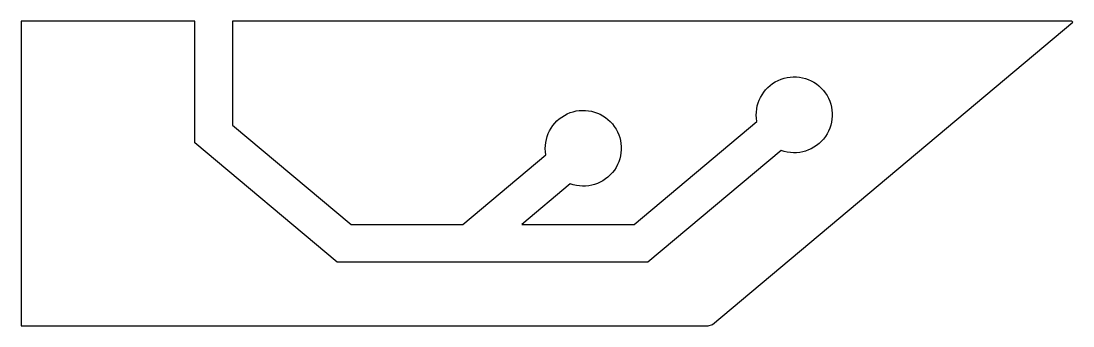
# Model space of a CAD drawing. Header units: inches. Extents: x 18 to 38.7, y -9.1 to -3.1.
import ezdxf

# ---------------------------------------------------------------- set-up
doc = ezdxf.new("R2010")
doc.units = ezdxf.units.IN
doc.layers.add('PERIMETER', color=5, linetype='CONTINUOUS')

msp = doc.modelspace()

# ---------------------------------------------------------------- linework, layer by layer
at = {"layer": 'PERIMETER'}
msp.add_lwpolyline([(22.159, -5.173), (24.489, -7.128), (26.69, -7.128), (28.321, -5.759, -3.749146), (28.799, -6.329), (27.847, -7.128), (30.055, -7.128), (32.47, -5.101, -3.749146), (32.949, -5.671), (30.326, -7.872), (24.218, -7.872), (21.415, -5.52), (21.415, -3.122), (17.997, -3.122), (17.997, -9.128), (31.515, -9.128), (31.596, -9.098), (38.688, -3.148), (38.666, -3.122), (22.159, -3.122)], format="xyb", close=True, dxfattribs=at)

doc.saveas('drawing.dxf')
